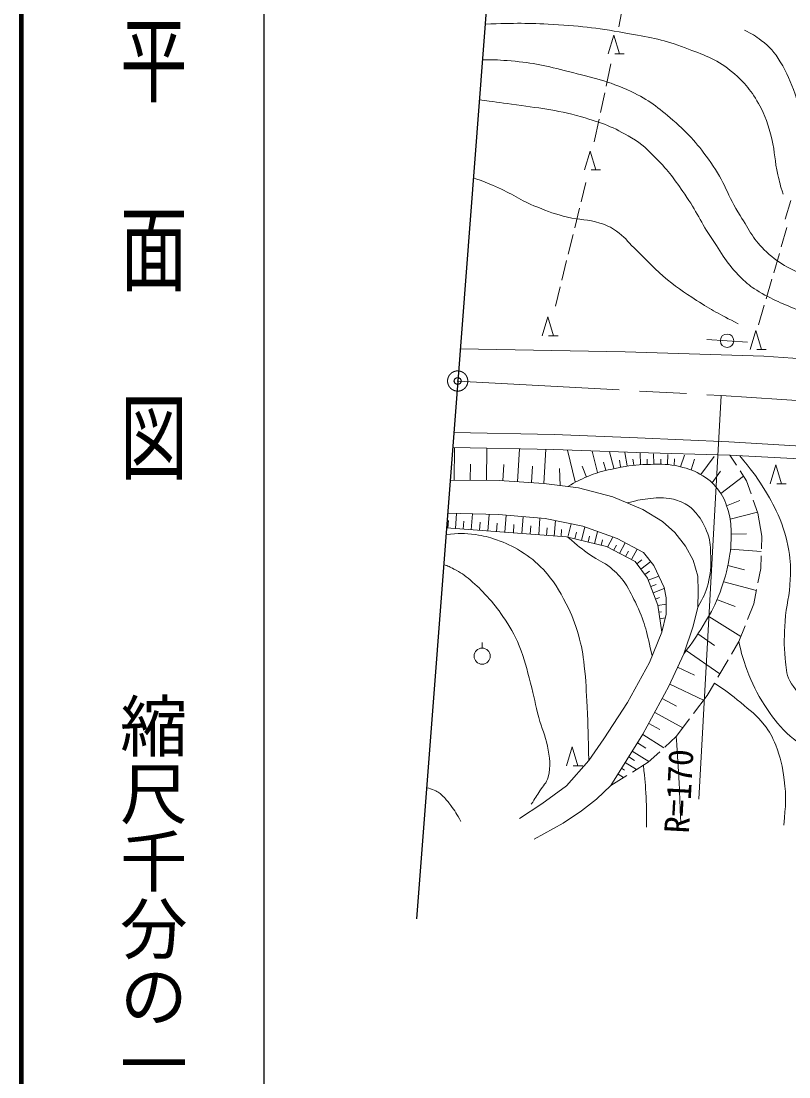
# Model space of a CAD drawing. Units: millimetres, scale not verified. Extents: x 40000 to 680000, y 20000 to 380000.
# Drawn here: x 40000 to 96936, y 262491 to 340762 of the extents above; entities that cross this region are included whole.
import ezdxf
from ezdxf.enums import TextEntityAlignment as Align

# ---------------------------------------------------------------- set-up
doc = ezdxf.new("R2010")
doc.units = ezdxf.units.MM
doc.header["$LTSCALE"] = 1000
doc.header["$PDMODE"] = 32
doc.header["$PDSIZE"] = 500
doc.linetypes.add('CHAIN', pattern=[18.5, 12, -1.5, 3.5, -1.5])
for name, color, linetype, lineweight in [('M-BMK', 2, 'CHAIN', 13), ('M-BMK-OTRS', 5, 'Continuous', 25), ('M-STR-HTXT', 7, 'Continuous', 13), ('M-TTL', 2, 'Continuous', 140), ('M-TTL-BAND', 7, 'Continuous', 25), ('M-WORK', 1, 'Continuous', 13)]:
    doc.layers.add(name, color=color, linetype=linetype, lineweight=lineweight)
doc.layers.add('M-OTRS', color=6, linetype='Continuous')
doc.styles.add('@ＭＳ ゴシック', font='')
doc.styles.add('ＭＳ ゴシック', font='')
doc.styles.get('@ＭＳ ゴシック').set_extended_font_data('@MS Gothic')
doc.styles.get('ＭＳ ゴシック').set_extended_font_data('MS Gothic')

msp = doc.modelspace()

# ---------------------------------------------------------------- linework, layer by layer
at = {"layer": 'M-BMK'}
for p, q in [((72375, 314080), (91905, 313003)), ((91905, 313003), (128317, 310682))]:
    msp.add_line(p, q, dxfattribs=at)
msp.add_circle((72375, 314080), 750, dxfattribs=at)
at = {"layer": 'M-BMK-OTRS'}
for p, q in [((75428, 353964), (72375, 314080)), ((72375, 314080), (69322, 274197))]:
    msp.add_line(p, q, dxfattribs=at)
at = {"layer": 'M-OTRS'}
msp.add_point((72375, 314080), dxfattribs=at)
at = {"layer": 'M-STR-HTXT'}
msp.add_line((91905, 313003), (90255, 283088), dxfattribs=at)
at = {"layer": 'M-TTL'}
msp.add_line((40000, 380000), (40000, 20000), dxfattribs=at)
at = {"layer": 'M-TTL-BAND'}
msp.add_line((58000, 370000), (58000, 20000), dxfattribs=at)
at = {"layer": 'M-WORK'}
for p, q in [((84328, 340344), (84520, 341379)), ((83532, 338325), (83952, 339725)), ((83952, 339725), (84372, 338325)), ((84722, 338325), (84022, 338325)), ((83383, 335933), (83742, 337601)), ((82963, 333978), (83278, 335444)), ((82499, 331821), (82858, 333489)), ((81776, 329729), (82196, 331129)), ((82196, 331129), (82616, 329729)), ((82966, 329729), (82266, 329729)), ((81534, 327374), (81889, 328809)), ((96664, 326071), (97084, 327471)), ((81055, 325432), (81414, 326888)), ((80575, 323490), (80935, 324947)), ((96368, 324020), (96789, 325468)), ((95810, 322099), (96229, 323540)), ((80096, 321549), (80455, 323005)), ((79621, 319628), (79976, 321063)), ((95252, 320179), (95671, 321619)), ((94692, 318250), (95113, 319699)), ((78632, 317426), (79052, 318826)), ((79052, 318826), (79472, 317426)), ((94067, 316414), (94487, 317814)), ((94487, 317814), (94907, 316414)), ((79822, 317426), (79122, 317426)), ((92353, 317064), (90849, 317167)), ((92353, 317064), (93866, 316961)), ((72558, 316469), (84799, 316242)), ((84799, 316242), (95066, 315925)), ((95257, 316414), (94557, 316414)), ((95066, 315925), (109869, 314852)), ((72082, 310262), (79526, 310109)), ((79526, 310109), (85699, 309870)), ((85699, 309870), (92489, 309571)), ((92489, 309571), (104063, 308898)), ((72060, 309162), (79494, 309009)), ((72107, 306728), (72129, 309160)), ((74504, 306707), (74526, 309103)), ((76800, 306612), (76956, 309051)), ((78767, 306487), (78904, 309021)), ((79494, 309009), (85654, 308771)), ((81095, 306596), (80528, 308953)), ((82753, 307303), (82340, 308876)), ((83954, 307619), (83639, 308821)), ((84939, 307794), (84777, 308772)), ((85654, 308771), (92561, 308579)), ((85931, 307903), (85901, 308725)), ((86930, 307939), (86903, 308682)), ((87929, 307914), (87959, 308638)), ((88894, 307726), (89183, 308586)), ((90400, 307148), (91398, 308492)), ((92561, 308579), (104001, 308000)), ((93042, 307843), (92561, 308579)), ((73306, 306717), (73317, 307916)), ((75726, 306681), (75804, 307900)), ((77847, 306545), (77925, 307765)), ((81925, 306964), (81614, 307774)), ((83354, 307461), (83196, 308062)), ((84445, 307712), (84364, 308202)), ((85432, 307875), (85365, 308281)), ((86430, 307921), (86417, 308293)), ((87430, 307935), (87444, 308297)), ((88426, 307825), (88446, 308322)), ((89680, 307498), (89946, 308288)), ((95546, 306458), (95966, 307858)), ((95966, 307858), (96386, 306458)), ((79967, 306330), (79914, 307593)), ((91240, 306541), (91873, 307393)), ((91884, 305746), (93570, 307035)), ((93797, 306688), (93316, 307424)), ((71812, 306731), (75453, 306698)), ((75453, 306698), (78767, 306487)), ((78767, 306487), (81336, 306151)), ((81336, 306151), (83872, 305500)), ((94130, 305721), (93797, 306688)), ((96736, 306458), (96036, 306458)), ((83872, 305500), (86094, 304547)), ((86094, 304547), (87568, 303669)), ((92317, 304829), (93291, 305232)), ((94626, 304282), (94293, 305249)), ((71624, 304274), (75413, 304172)), ((71648, 303182), (71690, 303740)), ((72206, 303140), (72290, 304256)), ((73379, 303051), (73467, 304224)), ((74611, 302959), (74704, 304191)), ((75413, 304172), (78857, 303894)), ((75875, 302863), (75971, 304127)), ((77132, 302769), (77227, 304026)), ((78382, 302674), (78477, 303924)), ((78857, 303894), (81645, 303316)), ((79531, 302588), (79617, 303736)), ((92585, 303841), (94603, 304350)), ((94919, 302575), (94626, 304282)), ((71541, 303190), (80455, 302518)), ((72792, 303096), (72836, 303682)), ((73995, 303005), (74041, 303621)), ((75243, 302911), (75291, 303543)), ((76504, 302816), (76551, 303444)), ((77757, 302721), (77804, 303346)), ((78957, 302631), (79000, 303205)), ((80043, 302549), (80081, 303061)), ((80552, 302494), (80795, 303492)), ((81561, 302249), (81807, 303258)), ((81645, 303316), (84194, 302400)), ((82533, 302013), (82753, 302918)), ((87568, 303669), (88478, 302856)), ((80455, 302518), (83402, 301801)), ((81057, 302372), (81180, 302876)), ((82047, 302131), (82157, 302583)), ((83019, 301894), (83120, 302309)), ((83496, 301753), (83886, 302511)), ((84194, 302400), (86165, 301365)), ((88478, 302856), (89270, 301837)), ((92654, 302730), (93805, 302744)), ((94893, 301630), (94919, 302575)), ((83402, 301801), (85532, 300706)), ((83941, 301524), (84144, 301920)), ((84385, 301296), (84792, 302086)), ((84830, 301067), (85031, 301458)), ((85275, 300839), (85677, 301621)), ((86165, 301365), (86922, 300409)), ((89270, 301837), (89833, 300786)), ((92610, 301611), (94888, 301441)), ((85532, 300706), (86448, 299472)), ((85658, 300537), (86030, 300814)), ((85956, 300136), (86700, 300688)), ((89833, 300786), (90180, 299604)), ((94854, 300185), (94880, 301130)), ((86254, 299734), (86589, 299983)), ((86922, 300409), (87678, 298776)), ((92405, 300394), (93639, 300073)), ((94643, 299121), (94854, 300185)), ((86448, 299472), (87225, 297461)), ((86511, 299310), (87291, 299612)), ((86691, 298844), (87103, 299003)), ((90180, 299604), (90212, 298466)), ((92120, 299181), (94530, 298555)), ((86871, 298377), (87695, 298696)), ((87678, 298776), (87843, 298004)), ((90212, 298466), (90185, 297323)), ((94334, 297567), (94545, 298631)), ((87051, 297911), (87338, 298022)), ((87225, 297461), (87516, 295464)), ((87227, 297444), (87836, 297532)), ((87843, 298004), (87825, 296783)), ((91640, 297864), (92953, 297369)), ((93871, 296396), (94334, 297567)), ((87299, 296949), (87494, 296977)), ((87825, 296783), (87516, 295464)), ((90185, 297323), (89849, 295903)), ((87372, 296454), (87761, 296511)), ((89849, 295903), (89156, 293865)), ((90993, 296625), (93375, 295140)), ((93224, 294759), (93687, 295931)), ((87516, 295464), (86602, 293223)), ((90174, 295346), (91426, 294484)), ((74190, 294284), (74190, 294684)), ((92680, 293836), (93224, 294759)), ((89156, 293865), (88045, 291459)), ((89313, 294094), (91816, 292371)), ((86602, 293223), (84969, 290256)), ((88685, 292858), (89943, 292270)), ((91665, 292113), (92426, 293405)), ((88045, 291459), (86116, 287904)), ((88097, 291600), (90614, 290424)), ((90867, 290759), (91411, 291682)), ((87550, 290548), (88592, 289983)), ((89871, 289439), (90867, 290759)), ((84969, 290256), (83217, 287548)), ((86985, 289506), (89069, 288375)), ((88575, 287719), (89570, 289040)), ((86542, 288690), (87358, 288247)), ((83217, 287548), (82102, 285956)), ((86116, 287904), (83736, 284095)), ((85711, 287257), (86329, 286871)), ((86097, 287874), (87673, 286890)), ((87725, 286938), (88575, 287719)), ((80455, 285554), (80875, 286954)), ((80875, 286954), (81295, 285554)), ((85326, 286639), (86561, 285868)), ((86508, 285819), (87357, 286600)), ((82102, 285956), (80449, 284064)), ((84796, 285791), (85628, 285271)), ((85061, 286215), (85477, 285955)), ((85334, 285089), (86508, 285819)), ((81645, 285554), (80945, 285554)), ((84266, 284943), (84682, 284683)), ((84531, 285367), (84739, 285237)), ((83736, 284095), (84910, 284825)), ((80449, 284064), (78617, 282730)), ((83736, 284095), (82680, 283081)), ((78617, 282730), (76965, 281635)), ((82680, 283081), (81563, 282214)), ((81563, 282214), (80187, 281293)), ((80187, 281293), (78041, 280111))]:
    msp.add_line(p, q, dxfattribs=at)
for centre, radius in [((92353, 317064), 500), ((74190, 293684), 600)]:
    msp.add_circle(centre, radius, dxfattribs=at)
for points, knots in [([(74401, 340547), (76776, 340616), (77480, 340625), (79449, 340511), (81678, 340381), (82929, 340233), (85124, 339824), (86756, 339519), (87697, 339380), (89245, 338778), (90607, 338249), (91456, 338026), (92590, 337106), (93567, 336314), (94054, 335747), (94681, 334657), (95228, 333706), (95402, 333092), (95667, 332028), (95921, 331006), (95869, 330394), (96115, 329370), (96250, 328806), (96298, 328609), (96503, 327937)], [0, 0, 0, 0, 1, 1, 1, 2, 2, 2, 3, 3, 3, 4, 4, 4, 5, 5, 5, 6, 6, 6, 7, 7, 7, 8, 8, 8, 8]), ([(135569, 315830), (132642, 316915), (131896, 317186), (129536, 318040), (125720, 319423), (123537, 320072), (119740, 321505), (115974, 322926), (113851, 323702), (110182, 325358), (107533, 326554), (106097, 327325), (103492, 328613), (102159, 329273), (101213, 329345), (100087, 330316), (99233, 331052), (98820, 331574), (98265, 332556), (97706, 333545), (97800, 334270), (97399, 335334), (97032, 336306), (96843, 336871), (96294, 337753), (95857, 338455), (95549, 338837), (94890, 339336), (94436, 339680), (94224, 339806), (93636, 340083)], [0, 0, 0, 0, 1, 1, 1, 2, 2, 2, 3, 3, 3, 4, 4, 4, 5, 5, 5, 6, 6, 6, 7, 7, 7, 8, 8, 8, 9, 9, 9, 10, 10, 10, 10]), ([(74198, 337903), (75198, 337902), (75502, 337876), (76335, 337808), (78014, 337670), (78945, 337451), (80576, 337031), (82427, 336555), (83509, 336357), (85236, 335538), (86563, 334908), (87230, 334378), (88342, 333417), (89586, 332342), (90189, 331615), (91149, 330281), (92177, 328853), (92381, 327821), (93330, 326339), (94028, 325248), (94319, 324529), (95271, 323651), (96352, 322653), (97173, 322349), (98497, 321709), (100360, 320808), (101557, 320675), (103544, 320096), (107467, 318954), (109712, 318484), (113669, 317468), (117213, 316559), (119159, 315874), (122749, 315168), (124029, 314917), (124461, 314822), (126034, 314571)], [0, 0, 0, 0, 1, 1, 1, 2, 2, 2, 3, 3, 3, 4, 4, 4, 5, 5, 5, 6, 6, 6, 7, 7, 7, 8, 8, 8, 9, 9, 9, 10, 10, 10, 11, 11, 11, 12, 12, 12, 12]), ([(73970, 334920), (75127, 334781), (75436, 334734), (76373, 334597), (78407, 334300), (79577, 334233), (81550, 333661), (83064, 333222), (83924, 332922), (85274, 332108), (86073, 331626), (86448, 331236), (87106, 330575), (88038, 329637), (88464, 329015), (89216, 327927), (90091, 326660), (90408, 325839), (91267, 324561), (92087, 323342), (92484, 322579), (93557, 321575), (93975, 321184), (94236, 320986), (94732, 320699), (95935, 320002), (96674, 319727), (97961, 319202), (99722, 318484), (100753, 318191), (102580, 317662), (104213, 317189), (105211, 317217), (106815, 316653), (107576, 316385), (108003, 316213), (108700, 315804), (109269, 315469), (109475, 315319), (110087, 314836)], [0, 0, 0, 0, 1, 1, 1, 2, 2, 2, 3, 3, 3, 4, 4, 4, 5, 5, 5, 6, 6, 6, 7, 7, 7, 8, 8, 8, 9, 9, 9, 10, 10, 10, 11, 11, 11, 12, 12, 12, 13, 13, 13, 13]), ([(73529, 329154), (74321, 328863), (74540, 328770), (75179, 328499), (76408, 327978), (77004, 327479), (78245, 326986), (79114, 326641), (79605, 326444), (80515, 326229), (81446, 326009), (82011, 326077), (82924, 325791), (83435, 325631), (83718, 325498), (84159, 325194), (84733, 324797), (84950, 324444), (85453, 323959), (86304, 323139), (86729, 322622), (87623, 321849), (88524, 321069), (89093, 320706), (90092, 320057), (91251, 319303), (91698, 319084), (93179, 318324)], [0, 0, 0, 0, 1, 1, 1, 2, 2, 2, 3, 3, 3, 4, 4, 4, 5, 5, 5, 6, 6, 6, 7, 7, 7, 8, 8, 8, 9, 9, 9, 9]), ([(106496, 286550), (105915, 287020), (105700, 287167), (105142, 287486), (104332, 287949), (103784, 288010), (102912, 288342), (101840, 288750), (101206, 288898), (100164, 289378), (99374, 289742), (98877, 289890), (98213, 290453), (97666, 290916), (97349, 291210), (97018, 291847), (96713, 292433), (96729, 292842), (96660, 293499), (96546, 294574), (96593, 295188), (96660, 296267), (96735, 297495), (97008, 298164), (97038, 299393), (97059, 300223), (97090, 300702), (96932, 301517), (96726, 302577), (96568, 303175), (96135, 304165), (95778, 304985), (95510, 305415), (95040, 306176), (94439, 307151), (94164, 307471), (93306, 308541)], [0, 0, 0, 0, 1, 1, 1, 2, 2, 2, 3, 3, 3, 4, 4, 4, 5, 5, 5, 6, 6, 6, 7, 7, 7, 8, 8, 8, 9, 9, 9, 10, 10, 10, 11, 11, 11, 12, 12, 12, 12]), ([(89156, 293865), (89862, 294822), (90074, 295106), (90580, 295955), (91061, 296761), (91348, 297213), (91695, 298085), (92079, 299050), (92249, 299615), (92452, 300634), (92626, 301507), (92669, 302014), (92651, 302904), (92639, 303492), (92622, 303834), (92452, 304397), (92264, 305017), (92144, 305378), (91775, 305910), (91405, 306444), (91105, 306692), (90560, 307045), (89948, 307443), (89537, 307573), (88828, 307742), (88009, 307938), (87520, 307905), (86677, 307902), (85825, 307898), (85343, 307846), (84507, 307683), (83518, 307489), (82946, 307399), (82018, 307006), (81422, 306753), (81194, 306642), (80540, 306255)], [0, 0, 0, 0, 1, 1, 1, 2, 2, 2, 3, 3, 3, 4, 4, 4, 5, 5, 5, 6, 6, 6, 7, 7, 7, 8, 8, 8, 9, 9, 9, 10, 10, 10, 11, 11, 11, 12, 12, 12, 12]), ([(84945, 305040), (85641, 305226), (85870, 305287), (86478, 305353), (87089, 305419), (87445, 305473), (88051, 305373), (88537, 305293), (88815, 305211), (89246, 304975), (89614, 304773), (89793, 304599), (90062, 304278), (90503, 303752), (90679, 303387), (90919, 302745), (91149, 302127), (91124, 301731), (91138, 301072), (91154, 300275), (91149, 299810), (90938, 299041), (90745, 298334), (90594, 298049), (90185, 297323)], [0, 0, 0, 0, 1, 1, 1, 2, 2, 2, 3, 3, 3, 4, 4, 4, 5, 5, 5, 6, 6, 6, 7, 7, 7, 8, 8, 8, 8]), ([(71504, 302700), (72491, 302775), (72844, 302826), (73687, 302697), (74310, 302603), (74659, 302517), (75254, 302308), (75983, 302052), (76395, 301882), (77041, 301458), (77750, 300993), (78156, 300719), (78731, 300096), (79541, 299218), (79864, 298605), (80426, 297551), (80879, 296701), (81059, 296180), (81329, 295255), (81583, 294383), (81655, 293873), (81767, 292972), (81914, 291786), (81903, 291112), (81966, 289919), (82048, 288372), (82055, 287869), (82102, 285956)], [0, 0, 0, 0, 1, 1, 1, 2, 2, 2, 3, 3, 3, 4, 4, 4, 5, 5, 5, 6, 6, 6, 7, 7, 7, 8, 8, 8, 9, 9, 9, 9]), ([(80552, 302494), (81321, 301847), (81542, 301651), (82226, 301177), (82785, 300789), (83175, 300682), (83699, 300248), (84168, 299859), (84415, 299607), (84761, 299106), (85183, 298495), (85347, 298105), (85664, 297433), (86314, 296056), (86387, 295444), (86797, 293702)], [0, 0, 0, 0, 1, 1, 1, 2, 2, 2, 3, 3, 3, 4, 4, 4, 5, 5, 5, 5]), ([(71334, 300486), (71694, 300347), (71806, 300292), (72095, 300143), (72600, 299883), (72864, 299694), (73299, 299329), (73827, 298886), (74107, 298614), (74564, 298099), (75051, 297551), (75329, 297242), (75733, 296630), (76267, 295818), (76563, 295350), (76936, 294453), (77371, 293406), (77479, 292768), (77777, 291674), (78045, 290687), (78124, 290117), (78392, 289130), (78617, 288299), (78867, 287865), (79029, 287019), (79198, 286133), (79310, 285583), (79082, 284709), (78965, 284264), (78715, 284092), (78471, 283701), (78227, 283309), (78146, 283184), (77834, 282705)], [0, 0, 0, 0, 1, 1, 1, 2, 2, 2, 3, 3, 3, 4, 4, 4, 5, 5, 5, 6, 6, 6, 7, 7, 7, 8, 8, 8, 9, 9, 9, 10, 10, 10, 11, 11, 11, 11]), ([(93224, 294759), (93444, 293791), (93534, 293482), (93822, 292693), (94222, 291598), (94522, 291002), (95156, 290025), (95714, 289166), (96057, 288689), (96789, 287974), (97465, 287314), (98020, 287154), (98721, 286520), (99485, 285829), (99887, 285397), (100473, 284549), (100945, 283865), (101216, 283456), (101449, 282657), (101678, 281873), (101695, 281402), (101747, 280587), (101786, 279973), (101789, 279750), (101767, 279014)], [0, 0, 0, 0, 1, 1, 1, 2, 2, 2, 3, 3, 3, 4, 4, 4, 5, 5, 5, 6, 6, 6, 7, 7, 7, 8, 8, 8, 8]), ([(91409, 291679), (92352, 291043), (92638, 290852), (93364, 290244), (94080, 289645), (94510, 289326), (95097, 288601), (95528, 288069), (95708, 287713), (95963, 287078), (96347, 286119), (96447, 285532), (96590, 284509), (96771, 283215), (96693, 282672), (96560, 281164)], [0, 0, 0, 0, 1, 1, 1, 2, 2, 2, 3, 3, 3, 4, 4, 4, 5, 5, 5, 5]), ([(88575, 287719), (88693, 286041), (88726, 285606), (88795, 284250), (88852, 283108), (88867, 282741), (88914, 281323)], [0, 0, 0, 0, 1, 1, 1, 2, 2, 2, 2]), ([(86147, 285595), (86269, 284474), (86305, 284159), (86346, 283235), (86384, 282365), (86381, 282067), (86366, 281005)], [0, 0, 0, 0, 1, 1, 1, 2, 2, 2, 2]), ([(70066, 283919), (70328, 283868), (70426, 283840), (70641, 283746), (70930, 283619), (71077, 283502), (71304, 283281), (71547, 283045), (71655, 282886), (71862, 282618), (72196, 282184), (72287, 282004), (72619, 281436)], [0, 0, 0, 0, 1, 1, 1, 2, 2, 2, 3, 3, 3, 4, 4, 4, 4])]:
    msp.add_open_spline(points, degree=3, knots=knots, dxfattribs=at)

# ---------------------------------------------------------------- texts
at = {"layer": 'M-STR-HTXT', "style": 'ＭＳ ゴシック'}
msp.add_text('R=170', height=1833, rotation=86.842, dxfattribs=at).set_placement((88776, 283671), align=Align.MIDDLE_CENTER)
at = {"layer": 'M-TTL-BAND', "style": '@ＭＳ ゴシック', "width": 1.4}
msp.add_text('平  面  図', height=3666, rotation=270, dxfattribs=at).set_placement((49777, 306475), align=Align.MIDDLE_RIGHT)
at = {"layer": 'M-TTL-BAND', "style": '@ＭＳ ゴシック'}
msp.add_text('縮尺千分の一', height=3666, rotation=270, dxfattribs=at).set_placement((49777, 261030), align=Align.MIDDLE_RIGHT)

doc.saveas('drawing.dxf')
